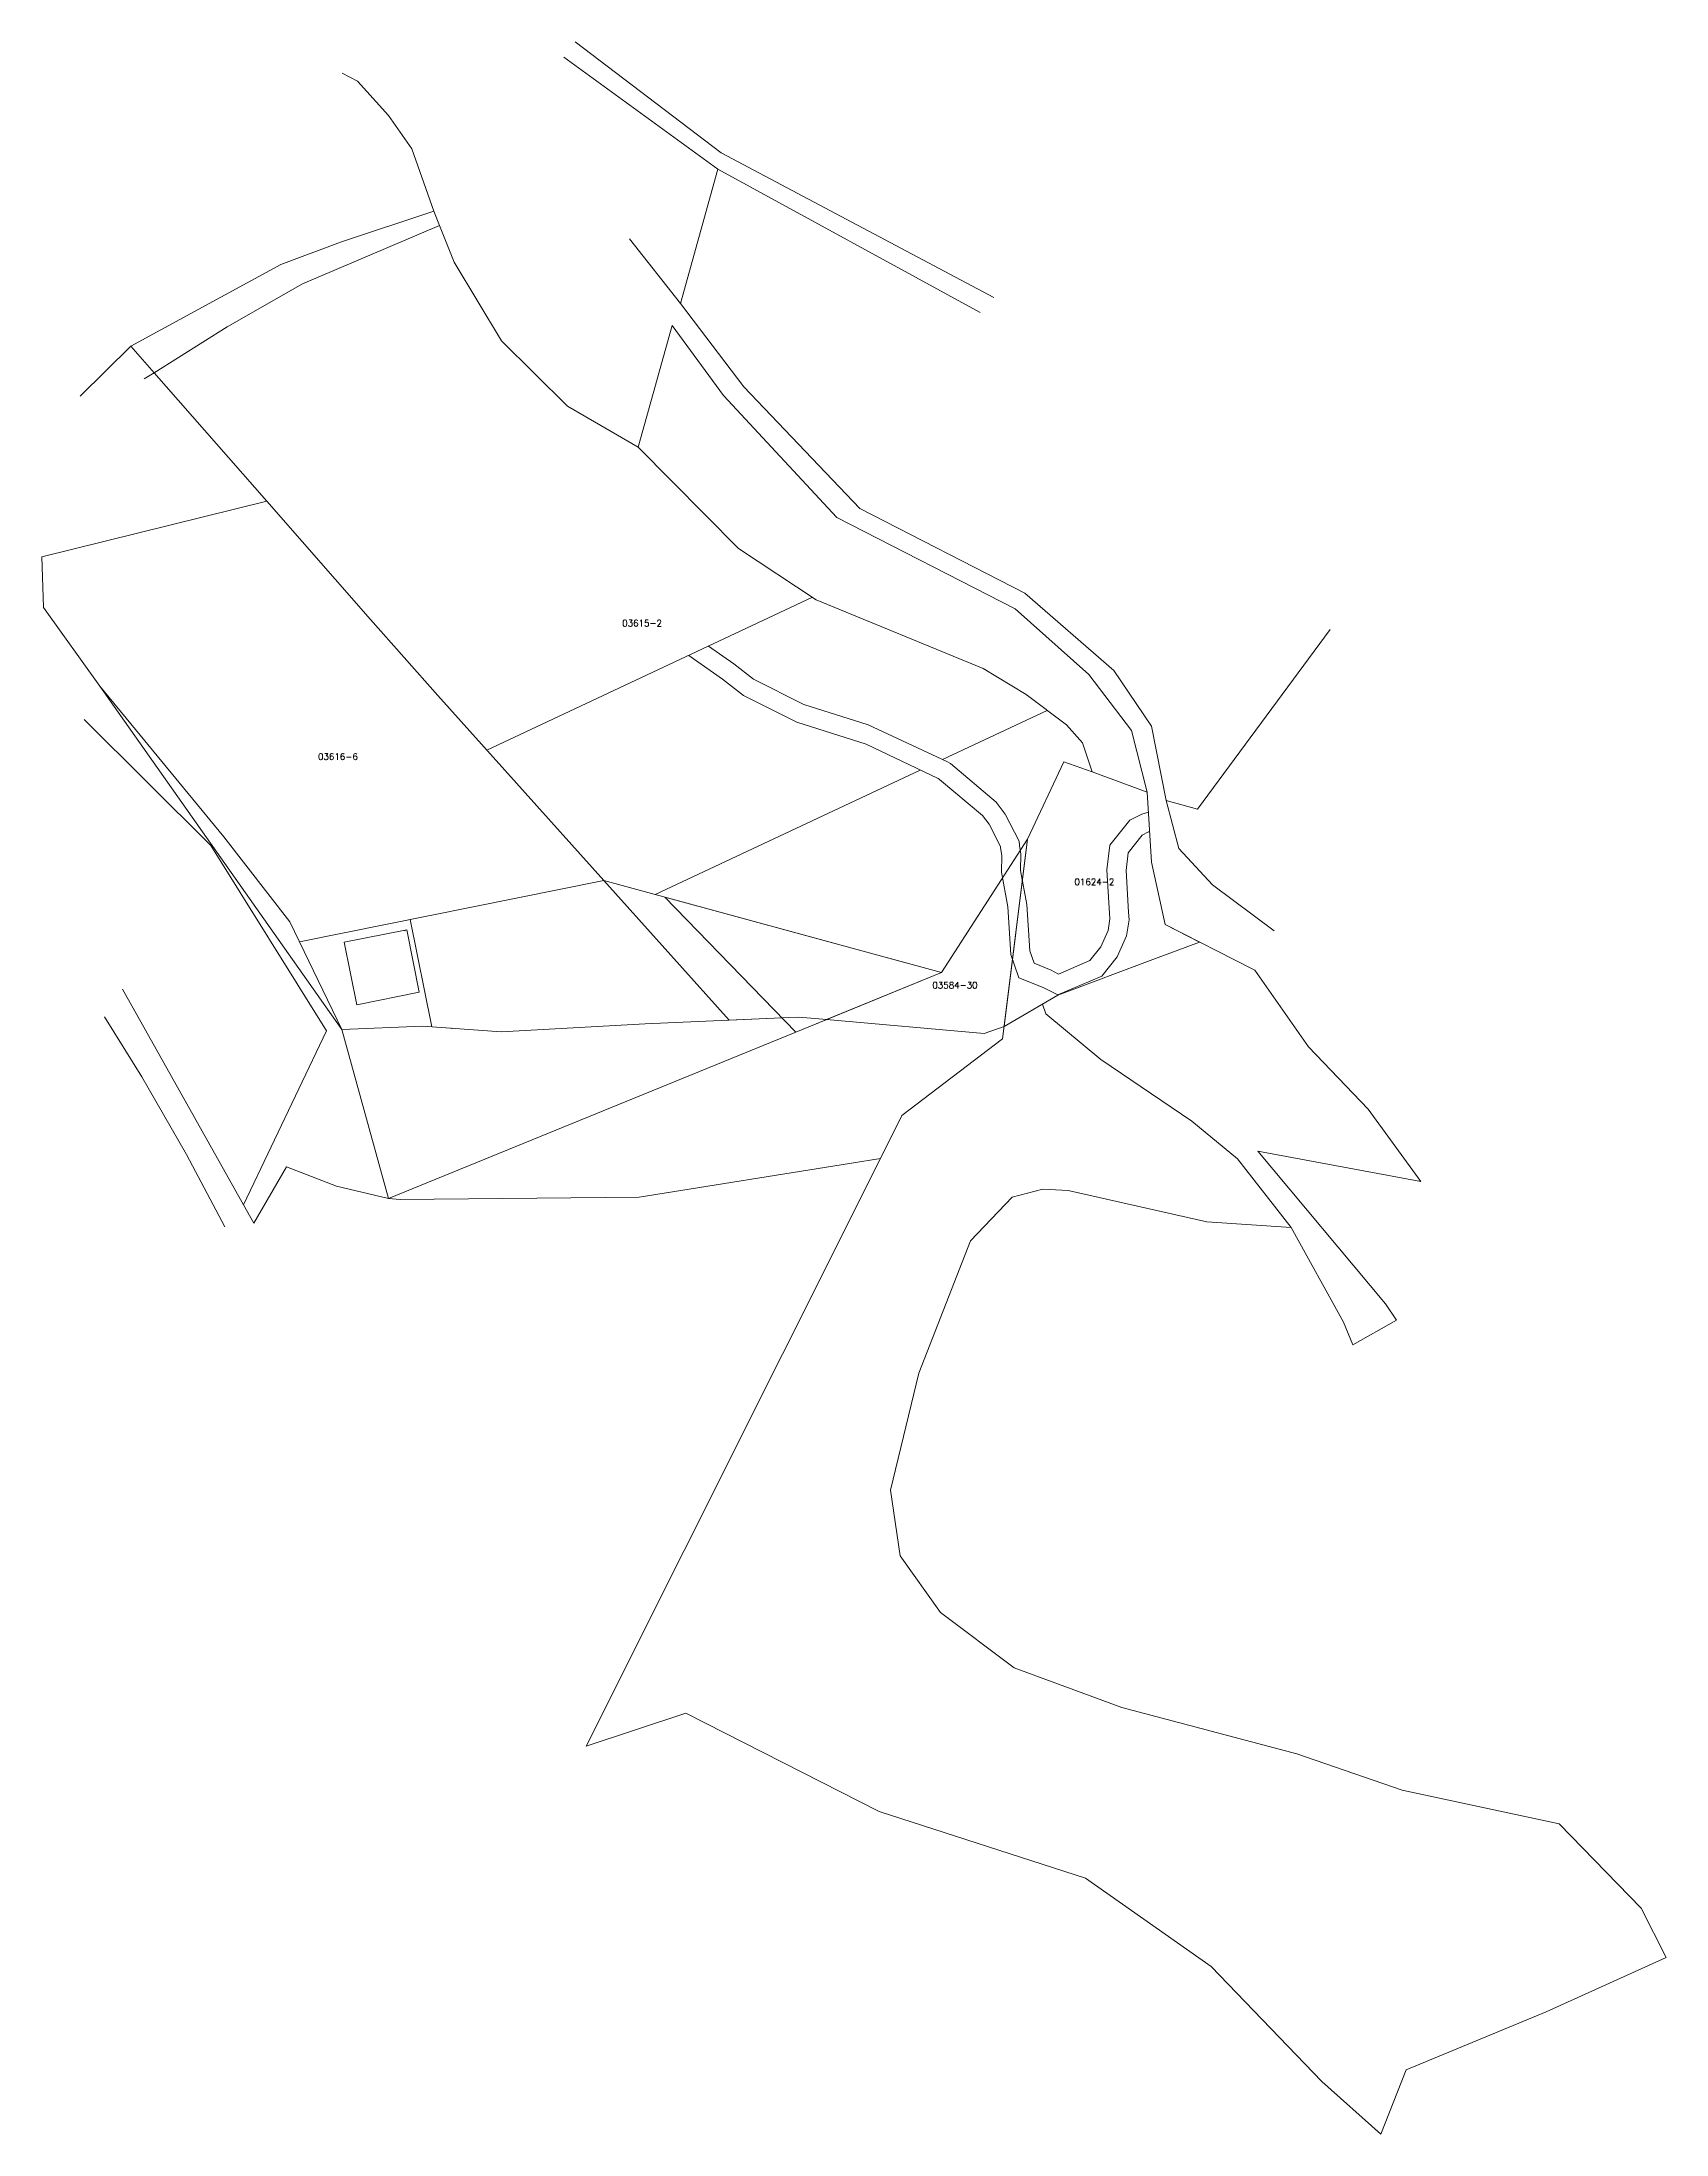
# Model space of a CAD drawing. Header units: metres. Extents: x 7500125 to 7500380, y 4691178 to 4691507.
import ezdxf

# ---------------------------------------------------------------- set-up
doc = ezdxf.new("R2010")
doc.units = ezdxf.units.M
for name, color, linetype, lineweight in [('Ndarjet', 1, 'Continuous', 0), ('Nr Parceles Baze', 7, 'Continuous', 0), ('Parc-Kojshi', 251, 'Continuous', 0), ('Parc-Re', 1, 'Continuous', 0), ('Parcela Baze', 7, 'Continuous', 0), ('valoni', 6, 'Continuous', 0)]:
    doc.layers.add(name, color=color, linetype=linetype, lineweight=lineweight)
doc.styles.get("Standard").update_dxf_attribs({"font": 'simplex.shx'})

msp = doc.modelspace()

# ---------------------------------------------------------------- linework, layer by layer
at = {"layer": 'Ndarjet', "flags": 128}
for points in [[(7500194.95, 4691395.21), (7500246.13, 4691419.25)], [(7500298.93, 4691385.46), (7500297.87, 4691385.19), (7500295.99, 4691384.22), (7500292.84, 4691380.28), (7500292.39, 4691376.41), (7500292.79, 4691369.55), (7500292.86, 4691368.7), (7500292.59, 4691366.91), (7500291.44, 4691364.31), (7500289.71, 4691362.17), (7500284.79, 4691360.05), (7500283.63, 4691360.66), (7500280.94, 4691361.74), (7500280.27, 4691363.71), (7500279.83, 4691370.99), (7500278.83, 4691376.29), (7500278.86, 4691378.86), (7500278.65, 4691380.25), (7500278.59, 4691380.91), (7500276.43, 4691385.18), (7500275, 4691387.03), (7500267.8, 4691393.12), (7500267.24, 4691393.43), (7500254.9, 4691399.21), (7500244.78, 4691402.42), (7500236.87, 4691406.39), (7500233.78, 4691408.8), (7500229.8, 4691411.58)], [(7500226.67, 4691410.11), (7500232, 4691406.38), (7500235.26, 4691403.84), (7500243.65, 4691399.63), (7500254.54, 4691396.18), (7500265.85, 4691390.76), (7500266.1, 4691390.63), (7500272.82, 4691384.95), (7500273.89, 4691383.57), (7500275.66, 4691380.07), (7500275.67, 4691379.89), (7500275.86, 4691378.66), (7500275.83, 4691376.03), (7500276.85, 4691370.62), (7500277.3, 4691363.13), (7500278.55, 4691359.46), (7500282.37, 4691357.94), (7500284.66, 4691356.78), (7500291.57, 4691359.71), (7500294.02, 4691362.73), (7500295.49, 4691366.06), (7500295.88, 4691368.58), (7500295.79, 4691369.75), (7500295.4, 4691376.33), (7500295.72, 4691379.08), (7500297.93, 4691381.85), (7500298.94, 4691382.37), (7500299.12, 4691382.41)], [(7500266.56, 4691393.74), (7500283.01, 4691401.47)], [(7500221.41, 4691372.54), (7500263.06, 4691392.1)], [(7500213.32, 4691374.75), (7500233.03, 4691352.78)]]:
    msp.add_lwpolyline(points, dxfattribs=at)
msp.add_lwpolyline([(7500213.32, 4691374.75), (7500233.03, 4691352.78), (7500241.33, 4691353.16), (7500243.99, 4691353.27), (7500248.36, 4691352.89), (7500266.41, 4691360.27)], close=True, dxfattribs=at)
at = {"layer": 'Ndarjet', "color": 4}
msp.add_lwpolyline([(7500182.36, 4691367), (7500184.33, 4691357.2), (7500174.53, 4691355.22), (7500172.55, 4691365.03)], close=True, dxfattribs=at)
at = {"layer": 'Ndarjet'}
for p in [(7500182.08, 4691366.87), (7500189.47, 4691351.52)]:
    msp.add_point(p, dxfattribs=at)
at = {"layer": 'Parc-Kojshi'}
for points in [[(7500231.24, 4691486.51), (7500207.05, 4691504.14)], [(7500208.84, 4691506.53), (7500231.8, 4691489.07)], [(7500172.22, 4691501.6), (7500174.65, 4691500.37)], [(7500174.65, 4691500.37), (7500177.58, 4691497.09)], [(7500177.58, 4691497.09), (7500179.5, 4691494.94)], [(7500179.5, 4691494.94), (7500183.16, 4691489.74)], [(7500186.61, 4691479.9), (7500183.16, 4691489.74)], [(7500231.8, 4691489.07), (7500274.65, 4691466.38)], [(7500231.24, 4691486.51), (7500225.37, 4691465.39)], [(7500272.46, 4691463.98), (7500231.24, 4691486.51)], [(7500186.61, 4691479.9), (7500171.95, 4691475.05)], [(7500187.51, 4691477.66), (7500186.61, 4691479.9)], [(7500171.95, 4691475.05), (7500162.57, 4691471.52)], [(7500217.37, 4691475.59), (7500225.37, 4691465.39)], [(7500162.57, 4691471.52), (7500139, 4691458.7)], [(7500225.37, 4691465.39), (7500235.36, 4691452.33)], [(7500218.72, 4691442.85), (7500224.1, 4691461.96)], [(7500232.12, 4691450.95), (7500224.1, 4691461.96)], [(7500139, 4691458.7), (7500131.05, 4691450.83)], [(7500139, 4691458.7), (7500142.66, 4691454.54)], [(7500142.66, 4691454.54), (7500141.09, 4691453.56)], [(7500142.66, 4691454.54), (7500142.9, 4691454.68)], [(7500249.93, 4691431.81), (7500232.12, 4691450.95)], [(7500235.36, 4691452.33), (7500253.57, 4691433.19)], [(7500218.72, 4691442.85), (7500207.63, 4691449.3)], [(7500234.51, 4691426.93), (7500218.72, 4691442.85)], [(7500277.96, 4691417.41), (7500249.93, 4691431.81)], [(7500253.57, 4691433.19), (7500279.47, 4691419.9)], [(7500246.71, 4691418.87), (7500234.51, 4691426.93)], [(7500272.96, 4691408.08), (7500246.71, 4691418.87)], [(7500279.47, 4691419.9), (7500293.5, 4691407.76)], [(7500176.66, 4691415.76), (7500187.26, 4691403.79)], [(7500289.57, 4691407.12), (7500277.96, 4691417.41)], [(7500327.47, 4691414.19), (7500306.61, 4691385.93)], [(7500279.7, 4691403.97), (7500272.96, 4691408.08)], [(7500172.16, 4691351.34), (7500134.16, 4691405.26)], [(7500134.16, 4691405.26), (7500153.62, 4691381.6)], [(7500296.25, 4691398.29), (7500289.57, 4691407.12)], [(7500293.5, 4691407.76), (7500299.41, 4691398.99)], [(7500286.02, 4691399.21), (7500279.7, 4691403.97)], [(7500151.6, 4691380.24), (7500131.68, 4691400.03)], [(7500298.74, 4691388.62), (7500296.25, 4691398.29)], [(7500299.41, 4691398.99), (7500301.71, 4691387.29)], [(7500298.74, 4691388.62), (7500290.09, 4691391.83)], [(7500301.71, 4691387.29), (7500303.68, 4691379.79)], [(7500306.61, 4691385.93), (7500301.71, 4691387.29)], [(7500169.77, 4691351.14), (7500151.6, 4691380.24)], [(7500153.62, 4691381.6), (7500164.01, 4691368.24)], [(7500266.41, 4691360.27), (7500279.94, 4691381.22)], [(7500279.94, 4691381.22), (7500276.01, 4691349.87)], [(7500303.68, 4691379.79), (7500308.97, 4691374.08)], [(7500308.97, 4691374.08), (7500318.69, 4691366.83)], [(7500164.01, 4691368.24), (7500172.16, 4691351.34)], [(7500315.32, 4691360.82), (7500301.54, 4691367.85)], [(7500315.64, 4691360.63), (7500315.32, 4691360.82)], [(7500315.64, 4691360.63), (7500324.08, 4691348.58)], [(7500137.69, 4691357.65), (7500156.7, 4691323.79)], [(7500134.86, 4691353.34), (7500140.75, 4691343.9)], [(7500179.5, 4691324.75), (7500248.36, 4691352.89)], [(7500197.2, 4691350.98), (7500219.84, 4691352.2)], [(7500219.84, 4691352.2), (7500241.33, 4691353.16)], [(7500241.33, 4691353.16), (7500243.99, 4691353.27)], [(7500243.99, 4691353.27), (7500248.36, 4691352.89)], [(7500282.81, 4691353.79), (7500282.25, 4691355.31)], [(7500291.42, 4691346.63), (7500282.81, 4691353.79)], [(7500156.7, 4691323.79), (7500169.77, 4691351.14)], [(7500172.16, 4691351.34), (7500184.91, 4691351.84)], [(7500172.16, 4691351.34), (7500179.5, 4691324.75)], [(7500184.91, 4691351.84), (7500197.2, 4691350.98)], [(7500276.01, 4691349.87), (7500260.19, 4691337.83)], [(7500305.72, 4691336.91), (7500291.42, 4691346.63)], [(7500140.75, 4691343.9), (7500147.73, 4691331.67)], [(7500260.19, 4691337.83), (7500256.79, 4691331.05)], [(7500312.92, 4691330.98), (7500305.72, 4691336.91)], [(7500147.73, 4691331.67), (7500153.76, 4691320.32)], [(7500163.48, 4691329.76), (7500158.32, 4691320.92)], [(7500171.35, 4691326.69), (7500163.48, 4691329.76)], [(7500252.27, 4691330.32), (7500218.91, 4691324.97)], [(7500256.79, 4691331.05), (7500252.27, 4691330.32)], [(7500321.33, 4691320.24), (7500312.92, 4691330.98)], [(7500179.5, 4691324.75), (7500171.35, 4691326.69)], [(7500277.5, 4691324.97), (7500282.33, 4691326.26)], [(7500282.33, 4691326.26), (7500286.32, 4691326.01)], [(7500286.32, 4691326.01), (7500308.1, 4691321.08)], [(7500156.7, 4691323.79), (7500158.32, 4691320.92)], [(7500181.31, 4691324.61), (7500179.5, 4691324.75)], [(7500218.91, 4691324.97), (7500181.31, 4691324.61)], [(7500308.1, 4691321.08), (7500321.33, 4691320.24)]]:
    msp.add_lwpolyline(points, dxfattribs=at)
at = {"layer": 'Parc-Kojshi', "flags": 128}
msp.add_lwpolyline([(7500324.08, 4691348.58), (7500315.64, 4691360.63), (7500315.32, 4691360.82), (7500301.54, 4691367.85), (7500299.41, 4691377.61), (7500298.74, 4691388.62), (7500290.09, 4691391.83), (7500285.63, 4691393.38), (7500279.94, 4691381.22), (7500276.01, 4691349.87), (7500260.19, 4691337.83), (7500256.79, 4691331.05), (7500210.55, 4691238.73), (7500226.23, 4691243.89), (7500256.59, 4691228.44), (7500289.01, 4691217.99), (7500308.76, 4691204.09), (7500326.16, 4691186.04), (7500335.44, 4691177.74), (7500339.41, 4691187.85), (7500361.42, 4691196.95), (7500380.28, 4691205.5), (7500376.34, 4691213.25), (7500363.48, 4691226.49), (7500338.77, 4691231.81), (7500322.26, 4691237.52), (7500294.74, 4691244.77), (7500277.82, 4691251), (7500266.23, 4691259.7), (7500259.92, 4691268.61), (7500258.37, 4691278.96), (7500262.86, 4691297.33), (7500270.98, 4691318.13), (7500277.5, 4691324.97), (7500282.33, 4691326.26), (7500286.32, 4691326.01), (7500308.1, 4691321.08), (7500321.33, 4691320.24), (7500329.57, 4691305.35), (7500331.04, 4691301.78), (7500337.92, 4691305.65), (7500336.16, 4691308.2), (7500316.09, 4691332.23), (7500341.71, 4691327.46), (7500333.43, 4691338.8)], close=True, dxfattribs=at)
at = {"layer": 'Parc-Re', "color": 0, "flags": 128}
msp.add_lwpolyline([(7500266.41, 4691360.27), (7500248.35, 4691352.89), (7500273.12, 4691350.68), (7500276.25, 4691351.79), (7500284.66, 4691356.73), (7500300.04, 4691362.51), (7500306.97, 4691365.07), (7500301.54, 4691367.85), (7500299.41, 4691377.61), (7500298.74, 4691388.62), (7500290.09, 4691391.83), (7500288.54, 4691396.38), (7500286.02, 4691399.21), (7500279.7, 4691403.97), (7500272.96, 4691408.08), (7500246.71, 4691418.87), (7500234.51, 4691426.93), (7500218.72, 4691442.85), (7500207.63, 4691449.3), (7500197.27, 4691459.54), (7500189.83, 4691471.9), (7500187.51, 4691477.66), (7500165.97, 4691468.5), (7500154.15, 4691461.73), (7500142.66, 4691454.53), (7500160.37, 4691434.34), (7500176.66, 4691415.76), (7500187.26, 4691403.79), (7500213.32, 4691374.75)], close=True, dxfattribs=at)
msp.add_lwpolyline([(7500125.02, 4691425.62), (7500160.37, 4691434.34), (7500176.66, 4691415.76), (7500187.26, 4691403.79), (7500213.32, 4691374.75), (7500266.41, 4691360.27), (7500248.36, 4691352.89), (7500243.99, 4691353.27), (7500241.33, 4691353.16), (7500219.84, 4691352.2), (7500197.2, 4691350.98), (7500184.91, 4691351.84), (7500172.16, 4691351.34), (7500164.01, 4691368.24), (7500153.62, 4691381.6), (7500134.16, 4691405.26), (7500125.3, 4691417.62), (7500125.02, 4691425.62)], dxfattribs=at)
at = {"layer": 'Parc-Re', "flags": 128}
for points in [[(7500213.32, 4691374.75), (7500165.52, 4691365.11)], [(7500186.29, 4691351.75), (7500182.89, 4691368.61)], [(7500276.25, 4691351.79), (7500284.66, 4691356.73), (7500300.04, 4691362.51), (7500306.97, 4691365.07)]]:
    msp.add_lwpolyline(points, dxfattribs=at)
at = {"layer": 'Parcela Baze', "flags": 128}
for points in [[(7500286.02, 4691399.21), (7500279.7, 4691403.97), (7500272.96, 4691408.08), (7500246.71, 4691418.87), (7500234.51, 4691426.93), (7500218.72, 4691442.85), (7500207.63, 4691449.3), (7500197.27, 4691459.54), (7500189.83, 4691471.9), (7500187.51, 4691477.66), (7500165.97, 4691468.5), (7500154.15, 4691461.73), (7500142.66, 4691454.53), (7500160.37, 4691434.34), (7500176.66, 4691415.76), (7500187.26, 4691403.79), (7500213.32, 4691374.75), (7500266.41, 4691360.27), (7500279.94, 4691381.22), (7500285.63, 4691393.38), (7500290.09, 4691391.83), (7500288.54, 4691396.38)], [(7500299.41, 4691377.61), (7500298.74, 4691388.62), (7500290.09, 4691391.83), (7500285.63, 4691393.38), (7500279.94, 4691381.22), (7500276.25, 4691351.79), (7500284.66, 4691356.73), (7500300.04, 4691362.51), (7500306.97, 4691365.07), (7500301.54, 4691367.85)], [(7500279.94, 4691381.22), (7500266.41, 4691360.27), (7500248.35, 4691352.89), (7500273.12, 4691350.68), (7500276.25, 4691351.79)]]:
    msp.add_lwpolyline(points, close=True, dxfattribs=at)
at = {"layer": 'valoni', "flags": 128}
msp.add_lwpolyline([(7500222.93, 4691372.13), (7500243.5, 4691350.91), (7500266.41, 4691360.27)], close=True, dxfattribs=at)

# ---------------------------------------------------------------- texts
at = {"layer": 'Nr Parceles Baze'}
for s, p in [('03615-2', (7500216.22, 4691414.68)), ('03616-6', (7500168.42, 4691393.72)), ('01624-2', (7500287.3, 4691374.03)), ('03584-30', (7500264.96, 4691357.79))]:
    msp.add_text(s, height=1, dxfattribs=at).set_placement(p)

doc.saveas('drawing.dxf')
